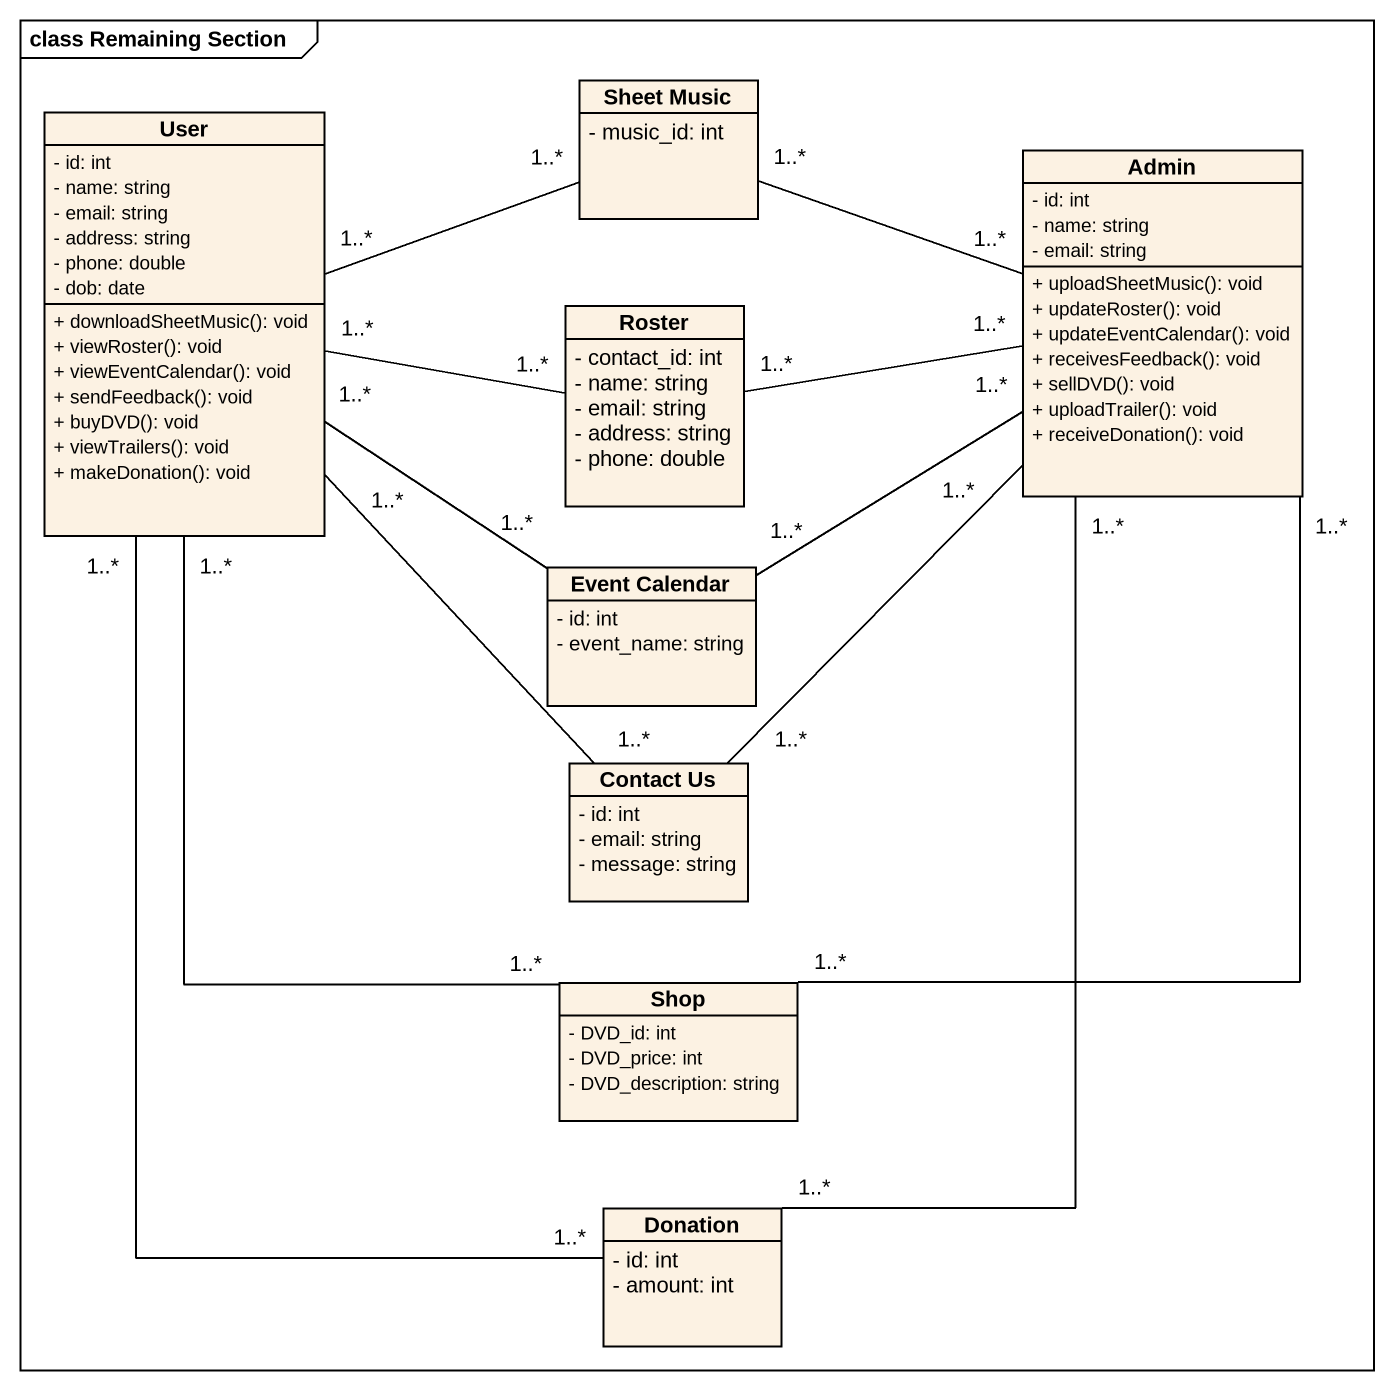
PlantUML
@startuml
mainframe class Remaining Section
hide circle
hide empty members
skinparam classAttributeIconSize 0
class User {
  - id: int
  - name: string
  - email: string
  - address: string
  - phone: double
  - dob: date
  + downloadSheetMusic(): void
  + viewRoster(): void
  + viewEventCalendar(): void
  + sendFeedback(): void
  + buyDVD(): void
  + viewTrailers(): void
  + makeDonation(): void
}
class "Sheet Music" as Sheet_Music {
  - music_id: int
}
class Admin {
  - id: int
  - name: string
  - email: string
  + uploadSheetMusic(): void
  + updateRoster(): void
  + updateEventCalendar(): void
  + receivesFeedback(): void
  + sellDVD(): void
  + uploadTrailer(): void
  + receiveDonation(): void
}
class Roster {
  - contact_id: int
  - name: string
  - email: string
  - address: string
  - phone: double
}
class "Event Calendar" as Event_Calendar {
  - id: int
  - event_name: string
}
class "Contact Us" as Contact_Us {
  - id: int
  - email: string
  - message: string
}
class Shop {
  - DVD_id: int
  - DVD_price: int
  - DVD_description: string
}
class Donation {
  - id: int
  - amount: int
}
User "1..*" -right- "1..*" Sheet_Music
User "1..*" -right- "1..*" Roster
User "1..*" -- "1..*" Event_Calendar
User "1..*" -- "1..*" Contact_Us
User "1..*" -- "1..*" Shop
User "1..*" -- "1..*" Donation
Admin "1..*" -left- "1..*" Sheet_Music
Admin "1..*" -left- "1..*" Roster
Admin "1..*" -- "1..*" Contact_Us
Admin "1..*" -- "1..*" Shop
Event_Calendar "1..*" -up- "1..*" Admin
Donation "1..*" -up- "1..*" Admin
@enduml
